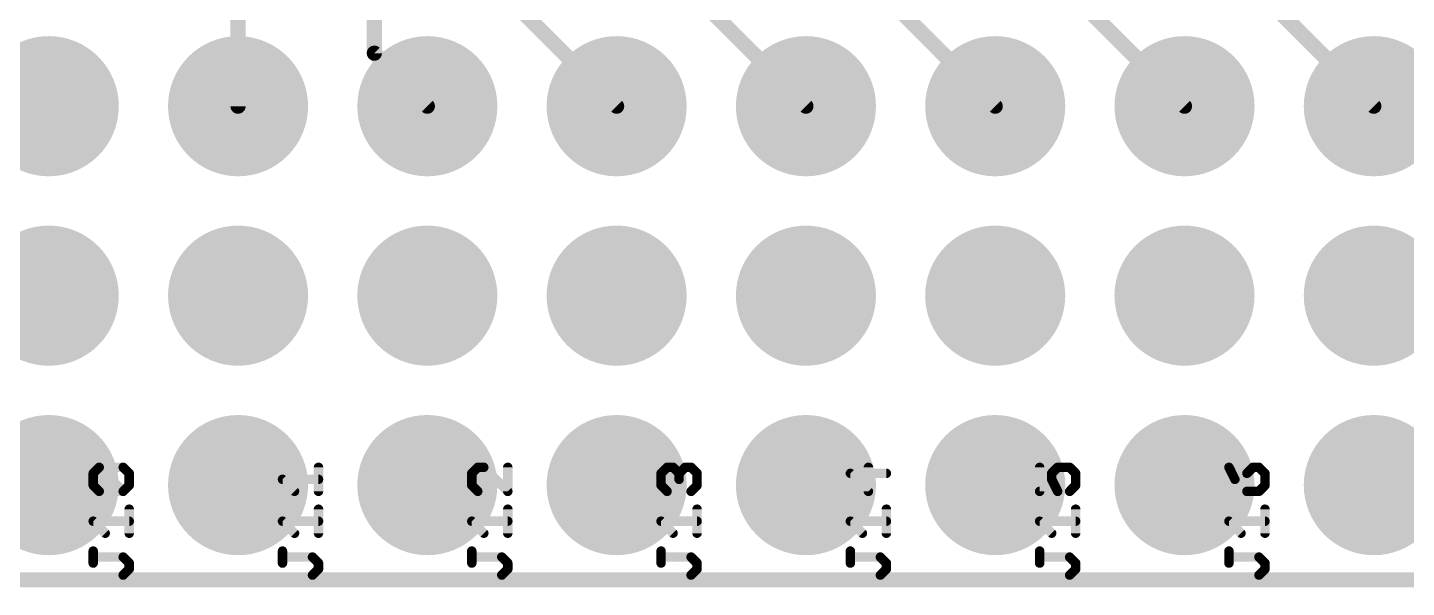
# Model space of a CAD drawing. Extents: x -1 to 129, y -23 to 41.
# Drawn here: x 32.74 to 51.24, y -0.1 to 7.4 of the extents above; entities that cross this region are included whole.
import ezdxf

# ---------------------------------------------------------------- set-up
doc = ezdxf.new("R2010")
doc.units = 0
for name, color, linetype in [('1', 12, 'CONTINUOUS'), ('17', 110, 'CONTINUOUS'), ('20', 31, 'CONTINUOUS'), ('25', 253, 'CONTINUOUS'), ('51', 53, 'CONTINUOUS')]:
    doc.layers.add(name, color=color, linetype=linetype)

# ---------------------------------------------------------------- blocks, each defined once
blk = doc.blocks.new('RECT')
blk.add_solid([(-0.5, -0.5), (0.5, -0.5), (-0.5, 0.5), (0.5, 0.5)])
blk = doc.blocks.new('ROUNDP')
at = {"const_width": 0.5}
blk.add_lwpolyline([(0, -0.25, 1), (0, 0.25, 1), (0, -0.25)], format="xyb", dxfattribs=at)

msp = doc.modelspace()

# ---------------------------------------------------------------- linework, layer by layer
at = {"layer": '1', "const_width": 0.2032}
for points in [[(37.3888, 10.5918), (37.3888, 7.0612)], [(35.56, 8.509), (35.56, 6.35)], [(39.116, 7.874), (40.64, 6.35)], [(41.91, 7.62), (43.18, 6.35)], [(45.72, 6.35), (44.45, 7.62)], [(48.26, 6.35), (46.99, 7.62)], [(50.8, 6.35), (49.53, 7.62)], [(37.3888, 7.0612), (38.1, 6.35)], [(65, 0), (0, 0)]]:
    msp.add_lwpolyline(points, dxfattribs=at)
at = {"layer": '1', "const_width": 0.1016}
for points in [[(37.4247, 7.0971, 1), (37.3529, 7.0253)], [(37.338, 7.0612, 1), (37.4396, 7.0612)], [(35.5092, 6.35, 1), (35.6108, 6.35)], [(38.0641, 6.3141, 1), (38.1359, 6.3859)], [(40.6041, 6.3141, 1), (40.6759, 6.3859)], [(43.1441, 6.3141, 1), (43.2159, 6.3859)], [(45.6841, 6.3141, 1), (45.7559, 6.3859)], [(48.2241, 6.3141, 1), (48.2959, 6.3859)], [(50.7641, 6.3141, 1), (50.8359, 6.3859)]]:
    msp.add_lwpolyline(points, format="xyb", dxfattribs=at)
at = {"layer": '20', "const_width": 0.1524}
msp.add_lwpolyline([(62, 0), (3, 0)], dxfattribs=at)
at = {"layer": '25', "const_width": 0.0635}
for points in [[(33.6482, 1.4276, 1), (33.5847, 1.4276)], [(33.594, 1.4501, 1), (33.6389, 1.4052)], [(33.697, 1.5399, 1), (33.697, 1.4764)], [(33.7194, 1.5306, 1), (33.6745, 1.4857)], [(33.7194, 1.4857, 1), (33.6745, 1.5306)], [(34.0415, 1.5306, 1), (33.9965, 1.4857)], [(34.019, 1.4764, 1), (34.019, 1.5399)], [(34.1313, 1.4276, 1), (34.0677, 1.4276)], [(34.077, 1.4052, 1), (34.122, 1.4501)], [(36.6713, 1.5081, 1), (36.6078, 1.5081)], [(38.7282, 1.4276, 1), (38.6647, 1.4276)], [(38.674, 1.4501, 1), (38.7189, 1.4052)], [(38.777, 1.5399, 1), (38.777, 1.4764)], [(38.7994, 1.4857, 1), (38.7545, 1.5306)], [(38.8799, 1.5306, 1), (38.835, 1.4857)], [(38.8575, 1.4764, 1), (38.8575, 1.5399)], [(39.2113, 1.5081, 1), (39.1478, 1.5081)], [(41.2682, 1.4276, 1), (41.2047, 1.4276)], [(41.214, 1.4501, 1), (41.2589, 1.4052)], [(41.317, 1.5399, 1), (41.317, 1.4764)], [(41.3394, 1.4857, 1), (41.2945, 1.5306)], [(41.4199, 1.5306, 1), (41.375, 1.4857)], [(41.3975, 1.4764, 1), (41.3975, 1.5399)], [(41.5097, 1.4276, 1), (41.4462, 1.4276)], [(41.4555, 1.4501, 1), (41.5004, 1.4052)], [(41.4555, 1.4052, 1), (41.5004, 1.4501)], [(41.5585, 1.5399, 1), (41.5585, 1.4764)], [(41.5809, 1.4857, 1), (41.536, 1.5306)], [(41.6615, 1.5306, 1), (41.6165, 1.4857)], [(41.639, 1.4764, 1), (41.639, 1.5399)], [(41.7513, 1.4276, 1), (41.6878, 1.4276)], [(41.697, 1.4052, 1), (41.742, 1.4501)], [(43.7765, 1.4594, 1), (43.7765, 1.3959)], [(43.7989, 1.4501, 1), (43.754, 1.4052)], [(44.0497, 1.5081, 1), (43.9862, 1.5081)], [(44.2595, 1.3959, 1), (44.2595, 1.4594)], [(46.3482, 1.5081, 1), (46.2847, 1.5081)], [(46.5092, 1.4276, 1), (46.4457, 1.4276)], [(46.455, 1.4501, 1), (46.4999, 1.4052)], [(46.558, 1.5399, 1), (46.558, 1.4764)], [(46.5804, 1.4857, 1), (46.5355, 1.5306)], [(46.7415, 1.5306, 1), (46.6965, 1.4857)], [(46.719, 1.4764, 1), (46.719, 1.5399)], [(46.8313, 1.4276, 1), (46.7677, 1.4276)], [(46.777, 1.4052, 1), (46.822, 1.4501)], [(48.8849, 1.5223, 1), (48.8281, 1.4939)], [(49.1297, 1.4276, 1), (49.0662, 1.4276)], [(49.0755, 1.4501, 1), (49.1204, 1.4052)], [(49.1785, 1.5399, 1), (49.1785, 1.4764)], [(49.2009, 1.4857, 1), (49.156, 1.5306)], [(49.2815, 1.5306, 1), (49.2365, 1.4857)], [(49.259, 1.4764, 1), (49.259, 1.5399)], [(49.3713, 1.4276, 1), (49.3077, 1.4276)], [(49.317, 1.4052, 1), (49.362, 1.4501)], [(33.5847, 1.2666, 1), (33.6482, 1.2666)], [(33.6389, 1.2891, 1), (33.594, 1.2442)], [(34.0677, 1.2666, 1), (34.1313, 1.2666)], [(34.122, 1.2442, 1), (34.077, 1.2891)], [(36.1565, 1.3789, 1), (36.1565, 1.3154)], [(36.1789, 1.3696, 1), (36.134, 1.3247)], [(36.6395, 1.3154, 1), (36.6395, 1.3789)], [(38.6647, 1.2666, 1), (38.7282, 1.2666)], [(38.7189, 1.2891, 1), (38.674, 1.2442)], [(41.2589, 1.2891, 1), (41.214, 1.2442)], [(41.2047, 1.2666, 1), (41.2682, 1.2666)], [(41.4462, 1.3471, 1), (41.5097, 1.3471)], [(41.6878, 1.2666, 1), (41.7513, 1.2666)], [(41.742, 1.2442, 1), (41.697, 1.2891)], [(46.4457, 1.3471, 1), (46.5092, 1.3471)], [(46.5059, 1.3613, 1), (46.4491, 1.3329)], [(46.7677, 1.2666, 1), (46.8313, 1.2666)], [(46.822, 1.2442, 1), (46.777, 1.2891)], [(48.9594, 1.3696, 1), (48.9145, 1.3247)], [(48.9086, 1.3329, 1), (48.9654, 1.3613)], [(49.3077, 1.2666, 1), (49.3713, 1.2666)], [(49.362, 1.2442, 1), (49.317, 1.2891)], [(33.697, 1.2179, 1), (33.697, 1.1544)], [(33.6745, 1.1637, 1), (33.7194, 1.2086)], [(33.9965, 1.2086, 1), (34.0415, 1.1637)], [(33.9965, 1.1637, 1), (34.0415, 1.2086)], [(34.019, 1.1544, 1), (34.019, 1.2179)], [(36.295, 1.1637, 1), (36.3399, 1.2086)], [(36.6078, 1.1861, 1), (36.6713, 1.1861)], [(38.7545, 1.1637, 1), (38.7994, 1.2086)], [(39.1478, 1.1861, 1), (39.2113, 1.1861)], [(39.157, 1.1637, 1), (39.202, 1.2086)], [(41.2945, 1.1637, 1), (41.3394, 1.2086)], [(41.6165, 1.2086, 1), (41.6615, 1.1637)], [(43.9862, 1.1861, 1), (44.0497, 1.1861)], [(43.9955, 1.1637, 1), (44.0404, 1.2086)], [(46.2847, 1.1861, 1), (46.3482, 1.1861)], [(46.3165, 1.2179, 1), (46.3165, 1.1544)], [(46.5296, 1.1719, 1), (46.5864, 1.2003)], [(46.558, 1.1544, 1), (46.558, 1.2179)], [(46.6965, 1.2086, 1), (46.7415, 1.1637)], [(49.0662, 1.1861, 1), (49.1297, 1.1861)], [(49.098, 1.2179, 1), (49.098, 1.1544)], [(49.0755, 1.1637, 1), (49.1204, 1.2086)], [(49.2365, 1.2086, 1), (49.2815, 1.1637)], [(49.259, 1.1544, 1), (49.259, 1.2179)], [(34.1313, 0.9468, 1), (34.0677, 0.9468)], [(36.6713, 0.9468, 1), (36.6078, 0.9468)], [(39.2113, 0.9468, 1), (39.1478, 0.9468)], [(41.7513, 0.9468, 1), (41.6878, 0.9468)], [(44.2913, 0.9468, 1), (44.2278, 0.9468)], [(46.8313, 0.9468, 1), (46.7677, 0.9468)], [(49.3713, 0.9468, 1), (49.3077, 0.9468)], [(33.6389, 0.8083, 1), (33.594, 0.7634)], [(33.6165, 0.8176, 1), (33.6165, 0.7541)], [(34.0995, 0.7541, 1), (34.0995, 0.8176)], [(36.1789, 0.8083, 1), (36.134, 0.7634)], [(36.1565, 0.8176, 1), (36.1565, 0.7541)], [(36.6395, 0.7541, 1), (36.6395, 0.8176)], [(38.7189, 0.8083, 1), (38.674, 0.7634)], [(38.6965, 0.8176, 1), (38.6965, 0.7541)], [(39.1795, 0.7541, 1), (39.1795, 0.8176)], [(41.2589, 0.8083, 1), (41.214, 0.7634)], [(41.2365, 0.8176, 1), (41.2365, 0.7541)], [(41.7195, 0.7541, 1), (41.7195, 0.8176)], [(43.7989, 0.8083, 1), (43.754, 0.7634)], [(43.7765, 0.8176, 1), (43.7765, 0.7541)], [(44.2595, 0.7541, 1), (44.2595, 0.8176)], [(46.3389, 0.8083, 1), (46.294, 0.7634)], [(46.3165, 0.8176, 1), (46.3165, 0.7541)], [(46.7995, 0.7541, 1), (46.7995, 0.8176)], [(48.8789, 0.8083, 1), (48.834, 0.7634)], [(48.8565, 0.8176, 1), (48.8565, 0.7541)], [(49.3395, 0.7541, 1), (49.3395, 0.8176)], [(33.755, 0.6024, 1), (33.7999, 0.6473)], [(34.0677, 0.6248, 1), (34.1313, 0.6248)], [(36.295, 0.6024, 1), (36.3399, 0.6473)], [(36.6078, 0.6248, 1), (36.6713, 0.6248)], [(38.835, 0.6024, 1), (38.8799, 0.6473)], [(39.1478, 0.6248, 1), (39.2113, 0.6248)], [(41.375, 0.6024, 1), (41.4199, 0.6473)], [(41.6878, 0.6248, 1), (41.7513, 0.6248)], [(43.915, 0.6024, 1), (43.9599, 0.6473)], [(44.2278, 0.6248, 1), (44.2913, 0.6248)], [(46.455, 0.6024, 1), (46.4999, 0.6473)], [(46.7677, 0.6248, 1), (46.8313, 0.6248)], [(48.995, 0.6024, 1), (49.0399, 0.6473)], [(49.3077, 0.6248, 1), (49.3713, 0.6248)], [(33.6482, 0.3855, 1), (33.5847, 0.3855)], [(36.1882, 0.3855, 1), (36.1247, 0.3855)], [(38.7282, 0.3855, 1), (38.6647, 0.3855)], [(41.2682, 0.3855, 1), (41.2047, 0.3855)], [(43.8082, 0.3855, 1), (43.7447, 0.3855)], [(46.3482, 0.3855, 1), (46.2847, 0.3855)], [(48.8882, 0.3855, 1), (48.8247, 0.3855)], [(33.5847, 0.2245, 1), (33.6482, 0.2245)], [(33.6165, 0.3368, 1), (33.6165, 0.2733)], [(34.0415, 0.3275, 1), (33.9965, 0.2826)], [(34.019, 0.2733, 1), (34.019, 0.3368)], [(34.1313, 0.2245, 1), (34.0677, 0.2245)], [(34.077, 0.2021, 1), (34.122, 0.247)], [(34.122, 0.1215, 1), (34.077, 0.1665)], [(36.1247, 0.2245, 1), (36.1882, 0.2245)], [(36.1565, 0.3368, 1), (36.1565, 0.2733)], [(36.5815, 0.3275, 1), (36.5365, 0.2826)], [(36.559, 0.2733, 1), (36.559, 0.3368)], [(36.6713, 0.2245, 1), (36.6078, 0.2245)], [(36.617, 0.2021, 1), (36.662, 0.247)], [(36.662, 0.1215, 1), (36.617, 0.1665)], [(38.6647, 0.2245, 1), (38.7282, 0.2245)], [(38.6965, 0.3368, 1), (38.6965, 0.2733)], [(39.1215, 0.3275, 1), (39.0765, 0.2826)], [(39.099, 0.2733, 1), (39.099, 0.3368)], [(39.2113, 0.2245, 1), (39.1478, 0.2245)], [(39.157, 0.2021, 1), (39.202, 0.247)], [(39.202, 0.1215, 1), (39.157, 0.1665)], [(41.2365, 0.3368, 1), (41.2365, 0.2733)], [(41.2047, 0.2245, 1), (41.2682, 0.2245)], [(41.6615, 0.3275, 1), (41.6165, 0.2826)], [(41.639, 0.2733, 1), (41.639, 0.3368)], [(41.7513, 0.2245, 1), (41.6878, 0.2245)], [(41.697, 0.2021, 1), (41.742, 0.247)], [(41.742, 0.1215, 1), (41.697, 0.1665)], [(43.7447, 0.2245, 1), (43.8082, 0.2245)], [(43.7765, 0.3368, 1), (43.7765, 0.2733)], [(44.2015, 0.3275, 1), (44.1565, 0.2826)], [(44.179, 0.2733, 1), (44.179, 0.3368)], [(44.2913, 0.2245, 1), (44.2278, 0.2245)], [(44.237, 0.2021, 1), (44.282, 0.247)], [(44.282, 0.1215, 1), (44.237, 0.1665)], [(46.2847, 0.2245, 1), (46.3482, 0.2245)], [(46.3165, 0.3368, 1), (46.3165, 0.2733)], [(46.7415, 0.3275, 1), (46.6965, 0.2826)], [(46.719, 0.2733, 1), (46.719, 0.3368)], [(46.8313, 0.2245, 1), (46.7677, 0.2245)], [(46.777, 0.2021, 1), (46.822, 0.247)], [(46.822, 0.1215, 1), (46.777, 0.1665)], [(48.8247, 0.2245, 1), (48.8882, 0.2245)], [(48.8565, 0.3368, 1), (48.8565, 0.2733)], [(49.2815, 0.3275, 1), (49.2365, 0.2826)], [(49.259, 0.2733, 1), (49.259, 0.3368)], [(49.3713, 0.2245, 1), (49.3077, 0.2245)], [(49.317, 0.2021, 1), (49.362, 0.247)], [(49.362, 0.1215, 1), (49.317, 0.1665)], [(33.9965, 0.086, 1), (34.0415, 0.041)], [(34.0677, 0.144, 1), (34.1313, 0.144)], [(36.5365, 0.086, 1), (36.5815, 0.041)], [(36.6078, 0.144, 1), (36.6713, 0.144)], [(39.0765, 0.086, 1), (39.1215, 0.041)], [(39.1478, 0.144, 1), (39.2113, 0.144)], [(41.6165, 0.086, 1), (41.6615, 0.041)], [(41.6878, 0.144, 1), (41.7513, 0.144)], [(44.1565, 0.086, 1), (44.2015, 0.041)], [(44.2278, 0.144, 1), (44.2913, 0.144)], [(46.6965, 0.086, 1), (46.7415, 0.041)], [(46.7677, 0.144, 1), (46.8313, 0.144)], [(49.2365, 0.086, 1), (49.2815, 0.041)], [(49.3077, 0.144, 1), (49.3713, 0.144)]]:
    msp.add_lwpolyline(points, format="xyb", dxfattribs=at)
at = {"layer": '25', "const_width": 0.127}
for points in [[(33.6165, 1.4276), (33.697, 1.5081)], [(33.6165, 1.2666), (33.6165, 1.4276)], [(33.697, 1.5081), (34.019, 1.5081)], [(34.019, 1.1861), (33.697, 1.5081)], [(34.019, 1.5081), (34.0995, 1.4276)], [(34.0995, 1.4276), (34.0995, 1.2666)], [(36.6395, 1.1861), (36.6395, 1.5081)], [(38.777, 1.5081), (38.6965, 1.4276)], [(38.6965, 1.4276), (38.6965, 1.2666)], [(38.8575, 1.5081), (38.777, 1.5081)], [(39.1795, 1.1861), (38.8575, 1.5081)], [(39.1795, 1.5081), (39.1795, 1.1861)], [(41.2365, 1.4276), (41.317, 1.5081)], [(41.2365, 1.2666), (41.2365, 1.4276)], [(41.317, 1.5081), (41.3975, 1.5081)], [(41.3975, 1.5081), (41.478, 1.4276)], [(41.478, 1.4276), (41.5585, 1.5081)], [(41.478, 1.4276), (41.478, 1.3471)], [(41.5585, 1.5081), (41.639, 1.5081)], [(41.639, 1.5081), (41.7195, 1.4276)], [(41.7195, 1.4276), (41.7195, 1.2666)], [(44.2595, 1.4276), (43.7765, 1.4276)], [(43.7765, 1.4276), (44.018, 1.1861)], [(44.018, 1.1861), (44.018, 1.5081)], [(46.3165, 1.5081), (46.3165, 1.1861)], [(46.4775, 1.4276), (46.558, 1.5081)], [(46.4775, 1.3471), (46.4775, 1.4276)], [(46.558, 1.5081), (46.719, 1.5081)], [(46.719, 1.5081), (46.7995, 1.4276)], [(46.7995, 1.4276), (46.7995, 1.2666)], [(48.8565, 1.5081), (48.937, 1.3471)], [(49.1785, 1.5081), (49.098, 1.4276)], [(49.098, 1.4276), (49.098, 1.1861)], [(49.259, 1.5081), (49.1785, 1.5081)], [(49.3395, 1.4276), (49.259, 1.5081)], [(49.3395, 1.2666), (49.3395, 1.4276)], [(33.697, 1.1861), (33.6165, 1.2666)], [(34.0995, 1.2666), (34.019, 1.1861)], [(36.3175, 1.1861), (36.1565, 1.3471)], [(36.1565, 1.3471), (36.6395, 1.3471)], [(38.6965, 1.2666), (38.777, 1.1861)], [(41.317, 1.1861), (41.2365, 1.2666)], [(41.7195, 1.2666), (41.639, 1.1861)], [(46.558, 1.1861), (46.4775, 1.3471)], [(46.7995, 1.2666), (46.719, 1.1861)], [(48.937, 1.3471), (49.098, 1.1861)], [(49.259, 1.1861), (49.3395, 1.2666)], [(34.019, 1.1861), (33.697, 1.1861)], [(46.3165, 1.1861), (46.558, 1.1861)], [(49.098, 1.1861), (49.259, 1.1861)], [(34.0995, 0.6248), (34.0995, 0.9468)], [(36.6395, 0.6248), (36.6395, 0.9468)], [(39.1795, 0.6248), (39.1795, 0.9468)], [(41.7195, 0.6248), (41.7195, 0.9468)], [(44.2595, 0.6248), (44.2595, 0.9468)], [(46.7995, 0.6248), (46.7995, 0.9468)], [(49.3395, 0.6248), (49.3395, 0.9468)], [(33.7775, 0.6248), (33.6165, 0.7858)], [(33.6165, 0.7858), (34.0995, 0.7858)], [(36.3175, 0.6248), (36.1565, 0.7858)], [(36.1565, 0.7858), (36.6395, 0.7858)], [(38.8575, 0.6248), (38.6965, 0.7858)], [(38.6965, 0.7858), (39.1795, 0.7858)], [(41.3975, 0.6248), (41.2365, 0.7858)], [(41.2365, 0.7858), (41.7195, 0.7858)], [(43.9375, 0.6248), (43.7765, 0.7858)], [(43.7765, 0.7858), (44.2595, 0.7858)], [(46.4775, 0.6248), (46.3165, 0.7858)], [(46.3165, 0.7858), (46.7995, 0.7858)], [(49.0175, 0.6248), (48.8565, 0.7858)], [(48.8565, 0.7858), (49.3395, 0.7858)], [(33.6165, 0.2245), (33.6165, 0.3855)], [(36.1565, 0.2245), (36.1565, 0.3855)], [(38.6965, 0.2245), (38.6965, 0.3855)], [(41.2365, 0.2245), (41.2365, 0.3855)], [(43.7765, 0.2245), (43.7765, 0.3855)], [(46.3165, 0.2245), (46.3165, 0.3855)], [(48.8565, 0.2245), (48.8565, 0.3855)], [(34.019, 0.305), (33.6165, 0.305)], [(34.0995, 0.2245), (34.019, 0.305)], [(34.019, 0.0635), (34.0995, 0.144)], [(34.0995, 0.144), (34.0995, 0.2245)], [(36.559, 0.305), (36.1565, 0.305)], [(36.6395, 0.2245), (36.559, 0.305)], [(36.559, 0.0635), (36.6395, 0.144)], [(36.6395, 0.144), (36.6395, 0.2245)], [(39.099, 0.305), (38.6965, 0.305)], [(39.1795, 0.2245), (39.099, 0.305)], [(39.099, 0.0635), (39.1795, 0.144)], [(39.1795, 0.144), (39.1795, 0.2245)], [(41.639, 0.305), (41.2365, 0.305)], [(41.7195, 0.2245), (41.639, 0.305)], [(41.639, 0.0635), (41.7195, 0.144)], [(41.7195, 0.144), (41.7195, 0.2245)], [(44.179, 0.305), (43.7765, 0.305)], [(44.2595, 0.2245), (44.179, 0.305)], [(44.179, 0.0635), (44.2595, 0.144)], [(44.2595, 0.144), (44.2595, 0.2245)], [(46.719, 0.305), (46.3165, 0.305)], [(46.7995, 0.2245), (46.719, 0.305)], [(46.719, 0.0635), (46.7995, 0.144)], [(46.7995, 0.144), (46.7995, 0.2245)], [(49.259, 0.305), (48.8565, 0.305)], [(49.3395, 0.2245), (49.259, 0.305)], [(49.259, 0.0635), (49.3395, 0.144)], [(49.3395, 0.144), (49.3395, 0.2245)]]:
    msp.add_lwpolyline(points, dxfattribs=at)
at = {"layer": '51', "const_width": 0.2032}
msp.add_lwpolyline([(3, 0), (62, 0)], dxfattribs=at)

# ---------------------------------------------------------------- block references
at = {"layer": '17', "xscale": 1.8796, "yscale": 1.8796, "rotation": 180}
for p in [(33.02, 6.35), (35.56, 6.35), (38.1, 6.35), (40.64, 6.35), (43.18, 6.35), (45.72, 6.35), (48.26, 6.35), (50.8, 6.35), (33.02, 3.81), (35.56, 3.81), (38.1, 3.81), (40.64, 3.81), (43.18, 3.81), (45.72, 3.81), (48.26, 3.81), (50.8, 3.81), (33.02, 1.27), (35.56, 1.27), (38.1, 1.27), (40.64, 1.27), (43.18, 1.27), (45.72, 1.27), (48.26, 1.27), (50.8, 1.27)]:
    msp.add_blockref('ROUNDP', p, dxfattribs=at)
at = {"layer": '51', "xscale": 0.508, "yscale": 0.508, "rotation": 90}
for p in [(33.02, 6.35), (35.56, 6.35), (38.1, 6.35), (40.64, 6.35), (43.18, 6.35), (45.72, 6.35), (48.26, 6.35), (50.8, 6.35), (33.02, 3.81), (35.56, 3.81), (38.1, 3.81), (40.64, 3.81), (43.18, 3.81), (45.72, 3.81), (48.26, 3.81), (50.8, 3.81), (33.02, 1.27), (35.56, 1.27), (38.1, 1.27), (40.64, 1.27), (43.18, 1.27), (45.72, 1.27), (48.26, 1.27), (50.8, 1.27)]:
    msp.add_blockref('RECT', p, dxfattribs=at)

doc.saveas('drawing.dxf')
